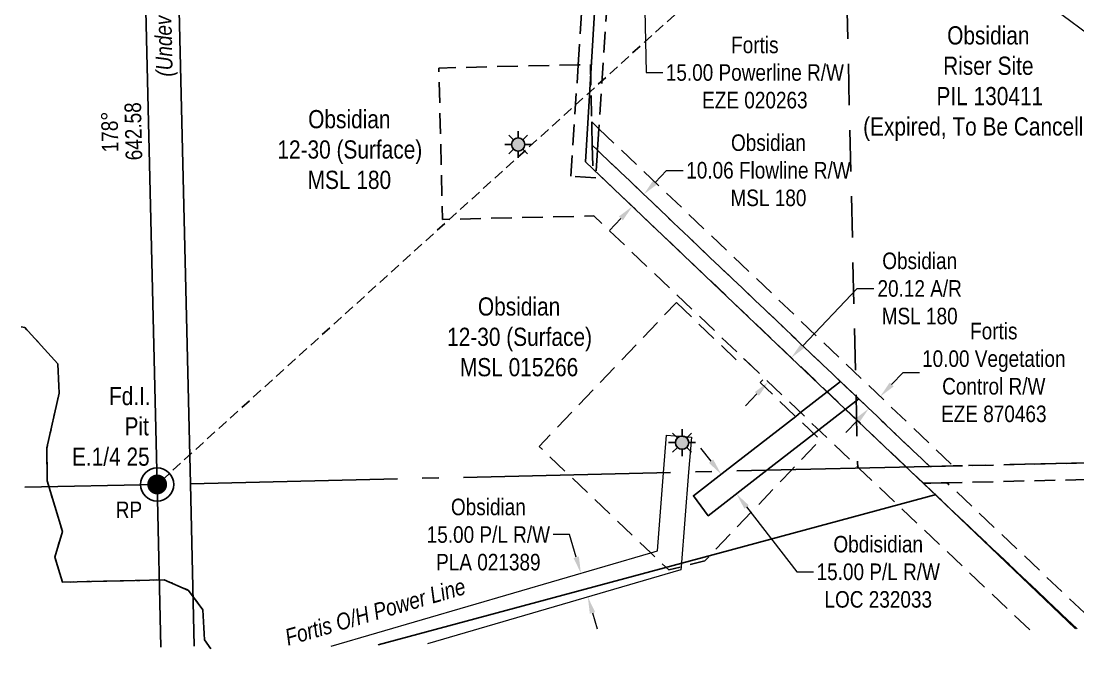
# Model space of a CAD drawing. Extents: x 612509 to 614761, y 5882766 to 5884353.
# Drawn here: x 612564 to 613202, y 5882766 to 5883146 of the extents above; entities that cross this region are included whole.
import ezdxf
from ezdxf.enums import TextEntityAlignment as Align

# ---------------------------------------------------------------- set-up
doc = ezdxf.new("R2010")
doc.units = 0
doc.header["$LTSCALE"] = 5
doc.header["$PDSIZE"] = 0.5
for name, pattern in [('foc-ACCESSROAD', [3.75, 2.5, -1.25]), ('foc-FLOWLINE', [3.75, 2.5, -1.25]), ('foc-LSD', [8, 5, -3]), ('foc-QUARTERLINE', [33, 25, -3, 2, -3]), ('foc-TIELINE', [1.875, 1.25, -0.625]), ('foc-WHEELTRACKS', [2, 0.4, -1.6])]:
    doc.linetypes.add(name, pattern=pattern)
doc.layers.get('Defpoints').update_dxf_attribs({"color": 9})
for name, color, linetype in [('35', 37, 'Continuous'), ('AS-POWER', 104, 'foc-POWER'), ('C-RW', 13, 'Continuous'), ('C-WS', 13, 'foc-ACCESSROAD'), ('C-WS-S', 8, 'Continuous'), ('F-EZE', 190, 'foc-FLOWLINE'), ('L-BD', 7, 'Continuous'), ('L-MON', 1, 'Continuous'), ('L-QSEC', 8, 'foc-QUARTERLINE'), ('L-SEC', 7, 'Continuous'), ('L-SECTION-LSD', 7, 'foc-LSD'), ('L-TIE', 7, 'foc-TIELINE'), ('T-WATER-P3', 160, 'foc-WHEELTRACKS')]:
    doc.layers.add(name, color=color, linetype=linetype)
for name, color, linetype, lineweight in [('C-AR-T', 13, 'Continuous', 9), ('C-FLOWLINE-T', 13, 'Continuous', 9), ('C-RW-T', 13, 'Continuous', 9), ('C-WS-T', 13, 'Continuous', 9), ('F-EZE-T', 190, 'Continuous', 9), ('T-TEXT', 48, 'Continuous', 18)]:
    doc.layers.add(name, color=color, linetype=linetype, lineweight=lineweight)
doc.styles.add('100L', font='ARIALN.TTF', dxfattribs={"height": 11})
doc.styles.add('80', font='ARIALN.TTF', dxfattribs={"height": 10})
doc.styles.add('80CG', font='ARIALN.TTF', dxfattribs={"height": 10})
doc.styles.add('80LS', font='ARIALNI.TTF', dxfattribs={"height": 10})
doc.styles.add('foc-LtypeFont', font='ARIALN.TTF', dxfattribs={"height": 7.35})
doc.styles.get("Standard").update_dxf_attribs({"font": 'ARIALN.TTF'})
doc.linetypes.add('foc-POWER', pattern='A,6,-1,["P",foc-LtypeFont,S=0.2,R=0,X=-0.625,Y=-0.75],-1.24,4', length=12.24)
doc.linetypes.add('foc-TOPO-flowdirection-NOLINE', pattern='A,0,[">",foc-LtypeFont,S=0.3,R=0,X=0,Y=-0.945],-20,[">",foc-LtypeFont,S=0.3,R=0,X=0,Y=-0.945],0', length=20)
doc.dimstyles.new('Compass 5 000', dxfattribs={"dimscale": 5, "dimtxt": 9, "dimasz": 2, "dimexe": 0.2, "dimexo": 0.0625, "dimgap": 0.5, "dimtad": 0, "dimtih": 1, "dimtoh": 1, "dimzin": 0, "dimdsep": 46, "dimtxsty": '80CG', "dimcen": 0.1, "dimse1": 1, "dimse2": 1, "dimclrd": 256, "dimclrt": 256, "dimaunit": 1, "dimadec": 4, "dimazin": 0, "dimtfac": 0.06, "dimtofl": 0, "dimtmove": 0, "dimatfit": 1, "dimfxl": 0.2, "dimtolj": 1, "dimtzin": 0, "dimlwd": -1, "dimarcsym": 0})

# ---------------------------------------------------------------- blocks, each defined once
blk = doc.blocks.new('*D513')
at = {"layer": 'C-AR-T', "transparency": 16777216}
for p, q in [((613096.25, 5883212.65), (613086.25, 5883212.42)), ((613106.25, 5883212.88), (613111.26, 5883213)), ((613108.75, 5883212.94), (613207.92, 5883138.93)), ((613121.26, 5883213.23), (613131.25, 5883213.46)), ((613207.92, 5883138.93), (613212.92, 5883138.93))]:
    blk.add_line(p, q, dxfattribs=at)
for points in [[(613096.21, 5883214.32), (613096.29, 5883210.98), (613106.25, 5883212.88)], [(613121.22, 5883214.9), (613121.29, 5883211.57), (613111.26, 5883213)]]:
    blk.add_solid(points, dxfattribs=at)
at = {"layer": 'Defpoints', "color": 0, "transparency": 16777216}
for p in [(613106.18, 5883215.86), (613111.19, 5883215.98), (613111.26, 5883213)]:
    blk.add_point(p, dxfattribs=at)
at = {"layer": 'C-AR-T', "transparency": 16777216, "insert": (613283.49, 5883138.93), "char_height": 10, "attachment_point": 5, "style": '80CG'}
blk.add_mtext('\\A1;Obsidian\\P5.00 A/R\\PLOC 131340\\P(Expired, To Be Cancelled)', dxfattribs=at)
blk = doc.blocks.new('*D514')
at = {"layer": 'C-AR-T', "transparency": 16777216}
for p, q in [((613035.99, 5882950.43), (613068.83, 5882984.95)), ((613068.83, 5882984.95), (613078.83, 5882984.95)), ((613008.29, 5882921.32), (613001.4, 5882914.07))]:
    blk.add_line(p, q, dxfattribs=at)
for points in [[(613034.78, 5882951.58), (613037.19, 5882949.28), (613029.09, 5882943.18)], [(613007.08, 5882922.46), (613009.5, 5882920.17), (613015.18, 5882928.56)]]:
    blk.add_solid(points, dxfattribs=at)
at = {"layer": 'Defpoints', "color": 0, "transparency": 16777216}
for p in [(613003.96, 5882967.1), (612990.05, 5882952.47), (613029.09, 5882943.18)]:
    blk.add_point(p, dxfattribs=at)
at = {"layer": 'C-AR-T', "transparency": 16777216, "insert": (613106.57, 5882984.95), "char_height": 10, "attachment_point": 5, "style": '80CG'}
blk.add_mtext('\\A1;Obsidian\\P20.12 A/R\\PMSL 180', dxfattribs=at)
blk = doc.blocks.new('*D517')
at = {"layer": 'C-FLOWLINE-T', "transparency": 16777216}
for p, q in [((612946.85, 5883049.08), (612953.75, 5883056.33)), ((612953.75, 5883056.33), (612963.75, 5883056.33)), ((612926.15, 5883027.33), (612919.25, 5883020.09))]:
    blk.add_line(p, q, dxfattribs=at)
for points in [[(612945.65, 5883050.23), (612948.06, 5883047.93), (612939.96, 5883041.84)], [(612924.94, 5883028.48), (612927.35, 5883026.18), (612933.04, 5883034.58)]]:
    blk.add_solid(points, dxfattribs=at)
at = {"layer": 'Defpoints', "color": 0, "transparency": 16777216}
for p in [(612939.96, 5883041.84), (612960.02, 5883022.74), (612953.1, 5883015.48)]:
    blk.add_point(p, dxfattribs=at)
at = {"layer": 'C-FLOWLINE-T', "transparency": 16777216, "insert": (613015.24, 5883056.33), "char_height": 10, "attachment_point": 5, "style": '80CG'}
blk.add_mtext('\\A1;Obsidian\\P10.06 Flowline R/W\\PMSL 180', dxfattribs=at)
blk = doc.blocks.new('*D519')
at = {"layer": 'C-RW-T', "transparency": 16777216}
for p, q in [((612980.57, 5882880.67), (612974.44, 5882888.57)), ((613002.03, 5882853.03), (613032.47, 5882813.81)), ((613032.47, 5882813.81), (613042.47, 5882813.81))]:
    blk.add_line(p, q, dxfattribs=at)
for points in [[(612981.89, 5882881.69), (612979.26, 5882879.65), (612986.71, 5882872.77)], [(613003.35, 5882854.05), (613000.71, 5882852.01), (612995.9, 5882860.93)]]:
    blk.add_solid(points, dxfattribs=at)
at = {"layer": 'Defpoints', "color": 0, "transparency": 16777216}
for p in [(613019.35, 5882898.11), (613028.54, 5882886.27), (612986.71, 5882872.77)]:
    blk.add_point(p, dxfattribs=at)
at = {"layer": 'C-RW-T', "transparency": 16777216, "insert": (613081.55, 5882813.81), "char_height": 10, "attachment_point": 5, "style": '80CG'}
blk.add_mtext('\\A1;Obdisidian\\P15.00 P/L R/W\\PLOC 232033', dxfattribs=at)
blk = doc.blocks.new('*D523')
at = {"layer": 'C-RW-T', "transparency": 16777216}
for p, q in [((612895.18, 5882836.31), (612885.18, 5882836.31)), ((612899.17, 5882822.64), (612895.18, 5882836.31)), ((612908.98, 5882789.03), (612911.78, 5882779.43))]:
    blk.add_line(p, q, dxfattribs=at)
for points in [[(612900.77, 5882823.11), (612897.57, 5882822.17), (612901.97, 5882813.04)], [(612910.58, 5882789.5), (612907.38, 5882788.57), (612906.18, 5882798.63)]]:
    blk.add_solid(points, dxfattribs=at)
at = {"layer": 'Defpoints', "color": 0, "transparency": 16777216}
for p in [(612901.97, 5882813.04), (612912.92, 5882816.23), (612917.12, 5882801.83)]:
    blk.add_point(p, dxfattribs=at)
at = {"layer": 'C-RW-T', "transparency": 16777216, "insert": (612846.1, 5882836.31), "char_height": 10, "attachment_point": 5, "style": '80CG'}
blk.add_mtext('\\A1;Obsidian\\P15.00 P/L R/W\\PPLA 021389', dxfattribs=at)
blk = doc.blocks.new('*D527')
at = {"layer": 'Defpoints', "color": 0, "transparency": 16777216}
for p in [(613035.2, 5883180.37), (613035.55, 5883165.37), (612940.29, 5883163.13)]:
    blk.add_point(p, dxfattribs=at)
at = {"layer": 'F-EZE-T', "transparency": 16777216}
for p, q in [((612939.7, 5883188.14), (612939.47, 5883198.13)), ((612940.52, 5883153.14), (612941.41, 5883115.38)), ((612941.41, 5883115.38), (612951.41, 5883115.38))]:
    blk.add_line(p, q, dxfattribs=at)
for points in [[(612941.37, 5883188.17), (612938.04, 5883188.1), (612939.94, 5883178.14)], [(612942.19, 5883153.18), (612938.86, 5883153.1), (612940.29, 5883163.13)]]:
    blk.add_solid(points, dxfattribs=at)
at = {"layer": 'F-EZE-T', "transparency": 16777216, "insert": (613007.04, 5883115.38), "char_height": 10, "attachment_point": 5, "style": '80CG'}
blk.add_mtext('\\A1;Fortis\\P15.00 Powerline R/W\\PEZE 020263', dxfattribs=at)
blk = doc.blocks.new('*D528')
at = {"layer": 'Defpoints', "color": 0, "transparency": 16777216}
for p in [(613082.74, 5882919.73), (613108.3, 5882895.39), (613101.4, 5882888.15)]:
    blk.add_point(p, dxfattribs=at)
at = {"layer": 'F-EZE-T', "transparency": 16777216}
for p, q in [((613089.64, 5882926.97), (613096.53, 5882934.21)), ((613096.53, 5882934.21), (613106.53, 5882934.21)), ((613068.95, 5882905.24), (613062.05, 5882898))]:
    blk.add_line(p, q, dxfattribs=at)
for points in [[(613088.43, 5882928.12), (613090.84, 5882925.82), (613082.74, 5882919.73)], [(613067.74, 5882906.39), (613070.15, 5882904.09), (613075.84, 5882912.48)]]:
    blk.add_solid(points, dxfattribs=at)
at = {"layer": 'F-EZE-T', "transparency": 16777216, "insert": (613151.33, 5882934.21), "char_height": 10, "attachment_point": 5, "style": '80CG'}
blk.add_mtext('\\A1;Fortis\\P10.00 Vegetation\\PControl R/W\\PEZE 870463', dxfattribs=at)
blk = doc.blocks.new('GAS')
h = blk.add_hatch(color=255)
h.dxf.hatch_style = 1
edge = h.paths.add_edge_path()
edge.add_arc((0, 0), 0.9, 0, 360)
for p, q in [((0, 0.81), (0, 1.62)), ((-0.81, 0), (-1.62, 0)), ((-0.57, 0.57), (-1.14, 1.14)), ((0.57, 0.57), (1.14, 1.14)), ((1.62, 0), (0.81, 0)), ((-0.57, -0.57), (-1.14, -1.14)), ((0, -0.81), (0, -1.62)), ((1.14, -1.14), (0.57, -0.57))]:
    blk.add_line(p, q)
blk.add_circle((0, 0), 0.8)
blk = doc.blocks.new('fdia')
at = {"color": 255, "const_width": 1}
blk.add_lwpolyline([(-0.5, 0, 1), (0.5, 0, 1)], format="xyb", close=True, dxfattribs=at)
blk = doc.blocks.new('Fdiaa')
blk.add_blockref('fdia', (0, 0))
blk = doc.blocks.new('fdib')
at = {"color": 1, "const_width": 1.6}
blk.add_lwpolyline([(-0.4, 0, 1), (0.4, 0, 1)], format="xyb", close=True, dxfattribs=at)
at = {"color": 1}
blk.add_circle((0, 0), 0.8, dxfattribs=at)
blk = doc.blocks.new('Fdibb')
blk.add_blockref('fdib', (0, 0))
blk = doc.blocks.new('fdicc')
for name in ['Fdibb', 'Fdiaa']:
    blk.add_blockref(name, (0, 0))
blk = doc.blocks.new('FDI')
blk.add_blockref('fdicc', (0, 0))
blk = doc.blocks.new('*U532')
at = {"layer": '35', "color": 3}
blk.add_circle((0, 0), 10, dxfattribs=at)
at = {"layer": '35', "color": 3, "style": '80'}
blk.add_attdef('RP_001', (-24.98, -20.33), '', height=10, dxfattribs=at)

msp = doc.modelspace()

# ---------------------------------------------------------------- linework, layer by layer
at = {"layer": 'AS-POWER', "flags": 128}
for points in [[(612904.732, 5883061.539), (612910.79, 5883161.995), (612925.776, 5883171.981), (613010.964, 5883175.134), (613097.993, 5883177.236), (613104.04, 5883243.456)], [(612904.732, 5883061.539), (612909.163, 5883057.279), (612968.673, 5883000.666), (613041.576, 5882931.067), (613116.923, 5882859.617), (613200.651, 5882779.486)], [(612779.566, 5882769.696), (612986.826, 5882825.553), (613116.473, 5882860.525)]]:
    msp.add_lwpolyline(points, dxfattribs=at)
at = {"layer": 'C-RW'}
msp.add_lwpolyline([(613014.238, 5882875.162), (612978.895, 5882847.743), (612969.96, 5882859.785), (612989.031, 5882874.577), (613031.716, 5882907.707), (613034.668, 5882909.997), (613058.79, 5882928.714), (613069.775, 5882918.26), (613045.649, 5882899.545), (613042.684, 5882897.244), (613014.238, 5882875.162)], close=True, dxfattribs=at)
at = {"layer": 'C-RW-T'}
msp.add_lwpolyline([(612751.127, 5882769.035), (612944.115, 5882825.335), (612948.235, 5882826.537), (612951.937, 5882873.715), (612953.713, 5882896.361), (612968.675, 5882895.187), (612967.019, 5882874.065), (612962.53, 5882816.864), (612962.386, 5882815.031), (612809.357, 5882770.388)], dxfattribs=at)
at = {"layer": 'C-WS', "flags": 128}
for points in [[(613173.004, 5882778.843), (613069.901, 5882876.456), (613069.138, 5882877.186), (613012.862, 5882930.755), (612998.368, 5882944.553), (612909.832, 5883028.832), (612818.367, 5883026.686), (612816.22, 5883118.151), (612900.373, 5883120.126), (612907.686, 5883120.298), (612908.499, 5883085.605), (612908.831, 5883071.476), (612912.015, 5883068.444), (613112.64, 5882877.45), (613126.807, 5882877.779), (613270.836, 5882881.132), (613271.124, 5882871.083), (613123.053, 5882867.641), (613108.85, 5882867.31), (613201.585, 5882779.507)], [(612908.831, 5883071.476), (612909.163, 5883057.279), (613108.85, 5882867.31)]]:
    msp.add_lwpolyline(points, dxfattribs=at)
msp.add_lwpolyline([(612959.656, 5882976.45), (612995.855, 5882941.918), (612998.368, 5882944.553), (613012.862, 5882930.755), (613010.334, 5882928.105), (613046.536, 5882893.57), (613029.313, 5882875.513), (612976.78, 5882820.45), (612962.53, 5882816.864), (612954.987, 5882814.964), (612944.115, 5882825.335), (612894.79, 5882872.389), (612876.778, 5882889.576), (612959.656, 5882976.45)], close=True, dxfattribs=at)
at = {"layer": 'F-EZE'}
msp.add_lwpolyline([(612917.95, 5883158.689), (612912.87, 5883081.444), (612912.015, 5883068.444), (612910.919, 5883051.79), (612895.944, 5883052.774), (612900.373, 5883120.126), (612903.408, 5883166.28)], dxfattribs=at)
at = {"layer": 'F-EZE', "flags": 128}
msp.add_lwpolyline([(612912.87, 5883081.444), (613126.807, 5882877.779), (613112.64, 5882877.45), (612912.015, 5883068.444), (612908.831, 5883071.476), (612908.499, 5883085.605), (612912.87, 5883081.444)], close=True, dxfattribs=at)
msp.add_lwpolyline([(613201.585, 5882779.507), (613108.85, 5882867.31), (613123.053, 5882867.641), (613215.789, 5882779.838)], dxfattribs=at)
at = {"layer": 'L-QSEC'}
for p, q in [((612666.201, 5882867.087), (613472.72, 5882885.838)), ((612566.222, 5882864.989), (612646.096, 5882866.62))]:
    msp.add_line(p, q, dxfattribs=at)
at = {"layer": 'L-SEC'}
for p, q in [((612627.144, 5883670.477), (612646.096, 5882866.62)), ((612647.258, 5883670.951), (612666.21, 5882867.094)), ((612648.389, 5882768.429), (612646.096, 5882866.62)), ((612668.505, 5882768.858), (612666.211, 5882867.09))]:
    msp.add_line(p, q, dxfattribs=at)
at = {"layer": 'L-SECTION-LSD'}
msp.add_line((613050.469, 5883680.537), (613069.163, 5882876.456), dxfattribs=at)
at = {"layer": 'L-TIE'}
msp.add_line((613347.463, 5883503.157), (612646.096, 5882866.62), dxfattribs=at)
at = {"layer": 'T-WATER-P3', "linetype": 'foc-TOPO-flowdirection-NOLINE', "flags": 128}
msp.add_lwpolyline([(612678.458, 5882767.345), (612674.691, 5882772.798), (612673.671, 5882790.877), (612665.034, 5882802.65), (612650.306, 5882809.055), (612588.995, 5882807.565), (612584.248, 5882822.73), (612588.842, 5882838.298), (612579.643, 5882868.757), (612579.515, 5882888.769), (612586.917, 5882921.816), (612586.083, 5882939.543), (612566.179, 5882961.521), (612563.946, 5882961.833)], dxfattribs=at)
at = {"layer": 'T-WATER-P3', "flags": 128}
msp.add_lwpolyline([(612678.458, 5882767.345), (612674.691, 5882772.798), (612673.671, 5882790.877), (612665.034, 5882802.65), (612650.306, 5882809.055), (612588.995, 5882807.565), (612584.248, 5882822.73), (612588.842, 5882838.298), (612579.643, 5882868.757), (612579.515, 5882888.769), (612586.917, 5882921.816), (612586.083, 5882939.543), (612566.179, 5882961.521), (612563.946, 5882961.833)], dxfattribs=at)

# ---------------------------------------------------------------- block references
at = {"layer": 'C-WS-S', "xscale": 4.998055000000001, "yscale": 4.998055000000001, "zscale": 4.998055000000001}
for p in [(612864.093, 5883071.945), (612963.081, 5882891.867)]:
    msp.add_blockref('GAS', p, dxfattribs=at)
at = {"layer": 'L-MON', "xscale": 5, "yscale": 5, "zscale": 5}
msp.add_blockref('FDI', (612646.096, 5882866.62), dxfattribs=at)
at = {"layer": 'L-TIE', "xscale": 0.999616, "yscale": 0.999616, "zscale": 0.999616}
msp.add_blockref('*U532', (612646.096, 5882866.62), dxfattribs=at).add_auto_attribs({'RP_001': 'RP'})

# ---------------------------------------------------------------- texts
at = {"layer": 'AS-POWER', "insert": (612777.793, 5882789.649), "char_height": 9.99611, "width": 112.45733, "attachment_point": 5, "rotation": 16.263576, "style": '80CG'}
msp.add_mtext('\\A1;{\\fArial Narrow|b0|i1|c0|p34;Fortis O/H Power Line}', dxfattribs=at)
at = {"layer": 'C-WS-T', "char_height": 10.99572, "attachment_point": 1, "style": '100L'}
for s, width, gutter_width, heights, insert in [('\\pi51.186;Obsidian\\P\\pi48.744;Riser Site\\P\\pi44.713;PIL 130411\\P\\pi0.43375;(Expired, To Be Cancelled)', 150.56982, 0, [0], (613071.987, 5883143.363)), ('\\pi19.348;Obsidian\\P\\pi0.74692;12-30 (Surface)\\P\\pi19.018;MSL 180', 86.89445, 55, [55.47], (612717.944, 5883092.767)), ('\\pi19.348;Obsidian\\P\\pi0.74692;12-30 (Surface)\\P\\pi8.4987;MSL 015266', 86.89445, 55, [58.124], (612820.452, 5882979.623))]:
    msp.add_mtext_dynamic_manual_height_columns(s, width=width, gutter_width=gutter_width, heights=heights, dxfattribs=dict(at, insert=insert))
at = {"layer": 'L-BD'}
for s, p in [('642.58', (612631.7, 5883079.917)), ('178°', (612617.465, 5883079.585))]:
    msp.add_text(s, height=9.9923, rotation=91.337532, dxfattribs=at).set_placement(p, align=Align.MIDDLE_CENTER)
at = {"layer": 'L-MON', "insert": (612593.528, 5882925.541), "char_height": 10.9915, "attachment_point": 1, "style": '100L'}
msp.add_mtext_dynamic_manual_height_columns('\\pi23.453;Fd.I.\\P\\pi32.862;Pit\\P\\pi1.125;E.1/4 25', width=46.5155, gutter_width=55, heights=[0], dxfattribs=at)
at = {"layer": 'T-TEXT', "style": '80LS'}
msp.add_text('(Undeveloped)', height=9.99611, rotation=91.346311, dxfattribs=at).set_placement((612649.636, 5883150.463), align=Align.MIDDLE_CENTER)

# ---------------------------------------------------------------- dimensions: what is measured, and where the dimension line sits
at = {"layer": 'C-AR-T'}
dim = msp.add_linear_dim(base=(613111.258, 5883212.999), p1=(613106.18, 5883215.863), p2=(613111.189, 5883215.98), angle=1.333406, text='Obsidian\\P5.00 A/R\\PLOC 131340\\P(Expired, To Be Cancelled)', dimstyle='Compass 5 000', override={"dimtmove": 1}, dxfattribs=at)
dim.commit()
dim.dimension.update_dxf_attribs({"geometry": '*D513', "text_midpoint": (613215.415, 5883138.931), "dimtype": 161})
dim = msp.add_linear_dim(base=(613029.095, 5882943.184), p1=(612990.048, 5882952.472), p2=(613003.96, 5882967.096), angle=46.428601, text='Obsidian\\P20.12 A/R\\PMSL 180', dimstyle='Compass 5 000', dxfattribs=at)
dim.commit()
dim.dimension.update_dxf_attribs({"geometry": '*D514', "text_midpoint": (613106.567, 5882984.954), "dimtype": 161})
at = {"layer": 'C-FLOWLINE-T'}
dim = msp.add_linear_dim(base=(612939.959, 5883041.841), p1=(612953.103, 5883015.478), p2=(612960.019, 5883022.744), angle=46.408773, text='Obsidian\\P10.06 Flowline R/W\\PMSL 180', dimstyle='Compass 5 000', dxfattribs=at)
dim.commit()
dim.dimension.update_dxf_attribs({"geometry": '*D517', "text_midpoint": (613015.243, 5883056.327), "dimtype": 161})
at = {"layer": 'C-RW-T'}
for base, p1, p2, angle, text, picture, middle in [((612986.706, 5882872.772), (613028.543, 5882886.267), (613019.351, 5882898.109), 127.817116, 'Obdisidian\\P15.00 P/L R/W\\PLOC 232033', '*D519', (613081.552, 5882813.814)), ((612901.973, 5882813.041), (612917.12, 5882801.826), (612912.917, 5882816.233), 106.263576, 'Obsidian\\P15.00 P/L R/W\\PPLA 021389', '*D523', (612846.098, 5882836.311))]:
    dim = msp.add_linear_dim(base=base, p1=p1, p2=p2, angle=angle, text=text, dimstyle='Compass 5 000', dxfattribs=at)
    dim.commit()
    dim.dimension.update_dxf_attribs({"geometry": picture, "text_midpoint": middle, "dimtype": 161})
at = {"layer": 'F-EZE-T'}
for base, p1, p2, angle, text, picture, middle in [((612940.288, 5883163.134), (613035.203, 5883180.373), (613035.555, 5883165.368), 271.343579, 'Fortis\\P15.00 Powerline R/W\\PEZE 020263', '*D527', (613007.043, 5883115.377)), ((613082.742, 5882919.729), (613101.403, 5882888.147), (613108.303, 5882895.395), 46.409062, 'Fortis\\P10.00 Vegetation\\PControl R/W\\PEZE 870463', '*D528', (613151.334, 5882934.214))]:
    dim = msp.add_linear_dim(base=base, p1=p1, p2=p2, angle=angle, text=text, dimstyle='Compass 5 000', dxfattribs=at)
    dim.commit()
    dim.dimension.update_dxf_attribs({"geometry": picture, "text_midpoint": middle, "dimtype": 161})

doc.saveas('drawing.dxf')
